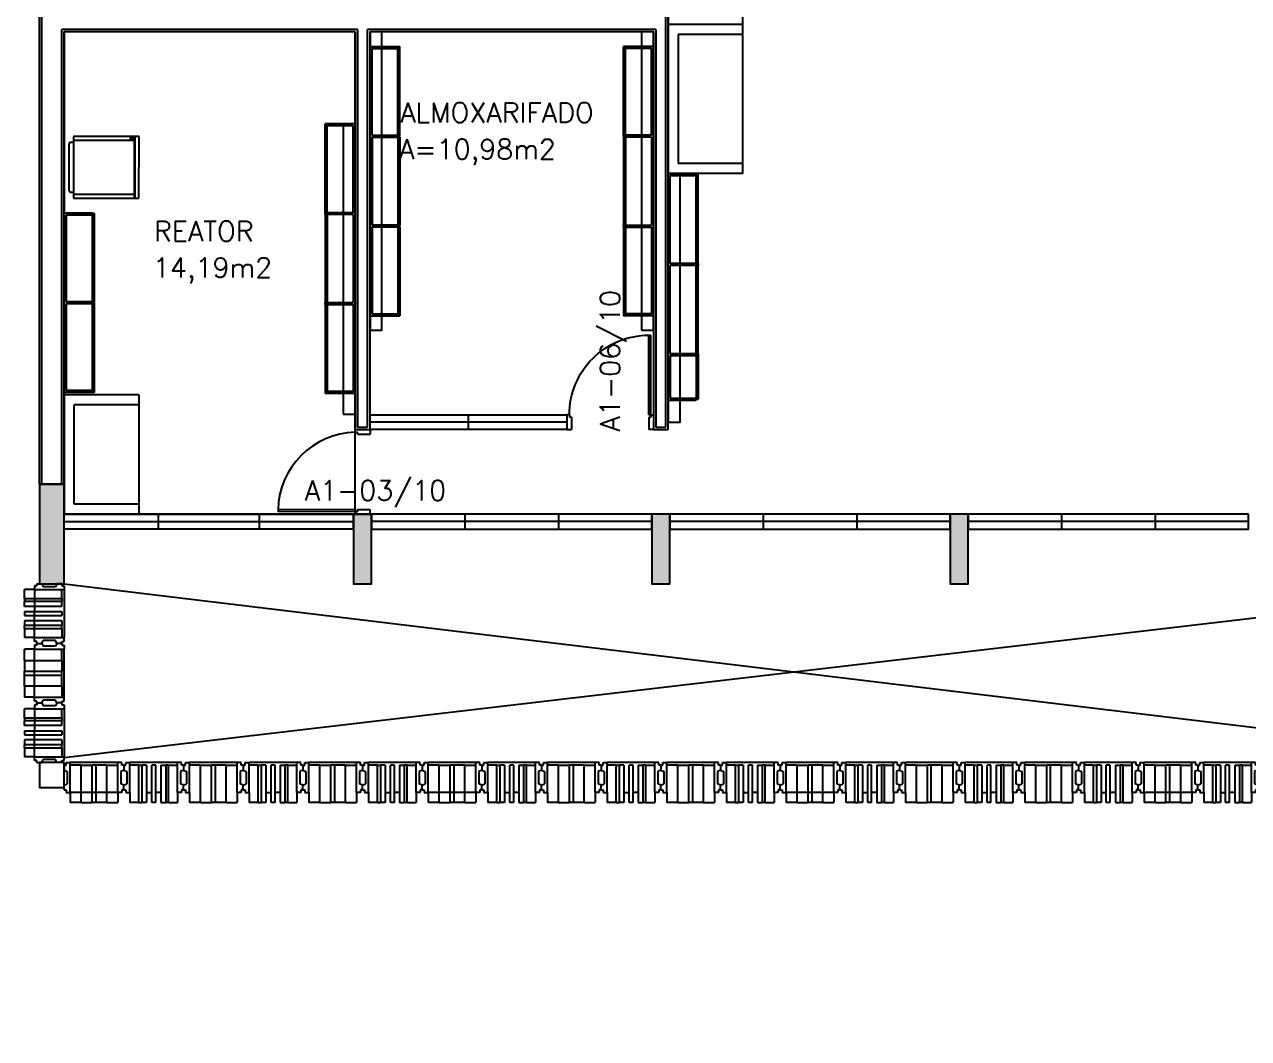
# Model space of a CAD drawing. Header units: inches. Extents: x -15 to 119, y -6 to 56.
# Drawn here: x -0.6 to 11.71, y -2.35 to 7.85 of the extents above; entities that cross this region are included whole.
import ezdxf

# ---------------------------------------------------------------- set-up
doc = ezdxf.new("R2010")
doc.units = ezdxf.units.IN
doc.header["$MEASUREMENT"] = 0
doc.header["$PDMODE"] = 1
doc.linetypes.add('HIDDEN', pattern=[9.525, 6.35, -3.175])
doc.layers.get('0').update_dxf_attribs({"linetype": 'CONTINUOUS'})
for name, color, linetype in [('ar-alv', 2, 'CONTINUOUS'), ('ar-armarioproj', 1, 'HIDDEN'), ('ar-brs', 1, 'CONTINUOUS'), ('ar-cap', 2, 'CONTINUOUS'), ('ar-castelo', 2, 'CONTINUOUS'), ('ar-copa', 1, 'CONTINUOUS'), ('ar-esq', 2, 'CONTINUOUS'), ('ar-estc', 3, 'CONTINUOUS'), ('ar-porta', 1, 'CONTINUOUS'), ('ar-reboco', 2, 'CONTINUOUS'), ('ar-xis', 1, 'CONTINUOUS'), ('brs-proj', 1, 'HIDDEN'), ('brs1', 2, 'CONTINUOUS'), ('brs2', 1, 'CONTINUOUS'), ('brs3', 1, 'CONTINUOUS'), ('brs4', 1, 'CONTINUOUS'), ('brs5', 1, 'CONTINUOUS'), ('cap01', 2, 'CONTINUOUS'), ('cap02', 1, 'CONTINUOUS'), ('cong', 7, 'CONTINUOUS'), ('COZ1', 1, 'CONTINUOUS'), ('COZ2', 1, 'CONTINUOUS'), ('ENDEREÇO', 2, 'CONTINUOUS'), ('esq-01', 3, 'CONTINUOUS'), ('esq-02', 2, 'CONTINUOUS'), ('estc-01', 3, 'CONTINUOUS'), ('h-estc', 8, 'CONTINUOUS'), ('mob1', 1, 'CONTINUOUS'), ('ptm', 2, 'CONTINUOUS'), ('ptm1', 1, 'CONTINUOUS')]:
    doc.layers.add(name, color=color, linetype=linetype)
doc.styles.add('UNB-100', font='simplex.shx', dxfattribs={"height": 0.2})

# ---------------------------------------------------------------- blocks, each defined once
blk = doc.blocks.new('plr01-01p')
at = {"layer": 'h-estc'}
blk.add_hatch(color=256, dxfattribs=at).paths.add_polyline_path([(0.09, 0.075), (-0.09, 0.075), (-0.09, -0.625), (0.09, -0.625)])
at = {"layer": 'cong'}
blk.add_point((0, 0), dxfattribs=at)
at = {"layer": 'estc-01'}
blk.add_lwpolyline([(-0.09, 0.075), (-0.09, -0.625), (0.09, -0.625), (0.09, 0.075)], close=True, dxfattribs=at)
blk = doc.blocks.new('esq02-01p')
at = {"layer": 'cong'}
blk.add_point((0, 0), dxfattribs=at)
at = {"layer": 'esq-01'}
for p, q in [((2.91, 0), (0.09, 0)), ((1.03, -0.075), (1.03, 0.075)), ((1.97, -0.075), (1.97, 0.075))]:
    blk.add_line(p, q, dxfattribs=at)
at = {"layer": 'esq-02'}
blk.add_lwpolyline([(2.91, -0.075), (0.09, -0.075), (0.09, 0.075), (2.91, 0.075)], close=True, dxfattribs=at)
blk = doc.blocks.new('plr01-02p')
at = {"layer": 'h-estc'}
blk.add_hatch(color=256, dxfattribs=at).paths.add_polyline_path([(0.125, 0.375), (-0.125, 0.375), (-0.125, -0.625), (0.125, -0.625)])
at = {"layer": 'cong'}
blk.add_point((0, 0), dxfattribs=at)
at = {"layer": 'estc-01'}
blk.add_lwpolyline([(-0.125, 0.375), (-0.125, -0.625), (0.125, -0.625), (0.125, 0.375)], close=True, dxfattribs=at)
blk = doc.blocks.new('esq03c-01p')
at = {"layer": 'cong'}
blk.add_point((0, 0), dxfattribs=at)
at = {"layer": 'esq-01'}
blk.add_line((-2.985, 0), (-0.075, 0), dxfattribs=at)
at = {"layer": 'esq-02'}
for p, q in [((-0.075, 0.075), (-2.985, 0.075)), ((-2.985, 0.075), (-2.985, -0.075)), ((-2.037, 0.075), (-2.037, -0.075)), ((-1.023, 0.075), (-1.023, -0.075)), ((-0.075, 0.075), (-0.075, -0.075)), ((-0.075, -0.075), (-2.985, -0.075))]:
    blk.add_line(p, q, dxfattribs=at)
blk = doc.blocks.new('brs01-01p-leste')
at = {"layer": 'brs1'}
for p, q in [((-3, 0.2), (-2.98, 0.2)), ((-3, 0.2), (-3, 0.15)), ((-3, 0.15), (-2.97, 0.137)), ((-2.98, 0.225), (-2.94, 0.225)), ((-2.98, 0.2), (-2.98, 0.225)), ((-2.97, 0.137), (-2.97, 0.013)), ((-2.94, -0.075), (-2.94, 0.225)), ((-2.42, 0.225), (-2.46, 0.225)), ((-2.46, -0.075), (-2.46, 0.225)), ((-2.4, 0.15), (-2.43, 0.137)), ((-2.43, 0.137), (-2.43, 0.013)), ((-2.42, 0.2), (-2.42, 0.225)), ((-2.4, 0.2), (-2.42, 0.2)), ((-2.4, 0.2), (-2.38, 0.2)), ((-2.4, 0.2), (-2.4, 0.15)), ((-2.4, 0.2), (-2.4, 0.15)), ((-2.4, 0.15), (-2.37, 0.137)), ((-2.38, 0.225), (-2.34, 0.225)), ((-2.38, 0.2), (-2.38, 0.225)), ((-2.37, 0.137), (-2.37, 0.013)), ((-2.34, -0.075), (-2.34, 0.225)), ((-1.82, 0.225), (-1.86, 0.225)), ((-1.86, -0.075), (-1.86, 0.225)), ((-1.8, 0.15), (-1.83, 0.137)), ((-1.83, 0.137), (-1.83, 0.013)), ((-1.82, 0.2), (-1.82, 0.225)), ((-1.8, 0.2), (-1.82, 0.2)), ((-1.8, 0.2), (-1.78, 0.2)), ((-1.8, 0.2), (-1.8, 0.15)), ((-1.8, 0.2), (-1.8, 0.15)), ((-1.8, 0.15), (-1.77, 0.137)), ((-1.78, 0.225), (-1.74, 0.225)), ((-1.78, 0.2), (-1.78, 0.225)), ((-1.77, 0.137), (-1.77, 0.013)), ((-1.74, -0.075), (-1.74, 0.225)), ((-1.22, 0.225), (-1.26, 0.225)), ((-1.26, -0.075), (-1.26, 0.225)), ((-1.2, 0.15), (-1.23, 0.137)), ((-1.23, 0.137), (-1.23, 0.013)), ((-1.22, 0.2), (-1.22, 0.225)), ((-1.2, 0.2), (-1.22, 0.2)), ((-1.2, 0.2), (-1.18, 0.2)), ((-1.2, 0.2), (-1.2, 0.15)), ((-1.2, 0.2), (-1.2, 0.15)), ((-1.2, 0.15), (-1.17, 0.137)), ((-1.18, 0.225), (-1.14, 0.225)), ((-1.18, 0.2), (-1.18, 0.225)), ((-1.17, 0.137), (-1.17, 0.013)), ((-1.14, -0.075), (-1.14, 0.225)), ((-0.62, 0.225), (-0.66, 0.225)), ((-0.66, -0.075), (-0.66, 0.225)), ((-0.6, 0.15), (-0.63, 0.137)), ((-0.63, 0.137), (-0.63, 0.013)), ((-0.62, 0.2), (-0.62, 0.225)), ((-0.6, 0.2), (-0.62, 0.2)), ((-0.6, 0.2), (-0.6, 0.15)), ((-0.6, 0.2), (-0.58, 0.2)), ((-0.6, 0.2), (-0.6, 0.15)), ((-0.6, 0.15), (-0.57, 0.137)), ((-0.58, 0.225), (-0.54, 0.225)), ((-0.58, 0.2), (-0.58, 0.225)), ((-0.57, 0.137), (-0.57, 0.013)), ((-0.54, -0.075), (-0.54, 0.225)), ((-0.02, 0.225), (-0.06, 0.225)), ((-0.06, -0.075), (-0.06, 0.225)), ((0, 0.15), (-0.03, 0.137)), ((-0.03, 0.137), (-0.03, 0.013)), ((-0.02, 0.2), (-0.02, 0.225)), ((0, 0.2), (-0.02, 0.2)), ((0, 0.2), (0, 0.15)), ((-3, 0), (-2.97, 0.013)), ((-2.4, 0), (-2.43, 0.013)), ((-2.4, 0), (-2.37, 0.013)), ((-1.8, 0), (-1.83, 0.013)), ((-1.8, 0), (-1.77, 0.013)), ((-1.2, 0), (-1.23, 0.013)), ((-1.2, 0), (-1.17, 0.013)), ((-0.6, 0), (-0.63, 0.013)), ((-0.6, 0), (-0.57, 0.013)), ((0, 0), (-0.03, 0.013)), ((-3, -0.05), (-3, 0)), ((-3, -0.05), (-2.98, -0.05)), ((-2.98, -0.05), (-2.98, -0.075)), ((-2.98, -0.075), (-2.94, -0.075)), ((-2.42, -0.075), (-2.46, -0.075)), ((-2.42, -0.05), (-2.42, -0.075)), ((-2.4, -0.05), (-2.42, -0.05)), ((-2.4, -0.05), (-2.4, 0)), ((-2.4, -0.05), (-2.4, 0)), ((-2.4, -0.05), (-2.38, -0.05)), ((-2.38, -0.05), (-2.38, -0.075)), ((-2.38, -0.075), (-2.34, -0.075)), ((-1.82, -0.075), (-1.86, -0.075)), ((-1.82, -0.05), (-1.82, -0.075)), ((-1.8, -0.05), (-1.82, -0.05)), ((-1.8, -0.05), (-1.8, 0)), ((-1.8, -0.05), (-1.8, 0)), ((-1.8, -0.05), (-1.78, -0.05)), ((-1.78, -0.05), (-1.78, -0.075)), ((-1.78, -0.075), (-1.74, -0.075)), ((-1.22, -0.075), (-1.26, -0.075)), ((-1.22, -0.05), (-1.22, -0.075)), ((-1.2, -0.05), (-1.22, -0.05)), ((-1.2, -0.05), (-1.2, 0)), ((-1.2, -0.05), (-1.2, 0)), ((-1.2, -0.05), (-1.18, -0.05)), ((-1.18, -0.05), (-1.18, -0.075)), ((-1.18, -0.075), (-1.14, -0.075)), ((-0.62, -0.075), (-0.66, -0.075)), ((-0.62, -0.05), (-0.62, -0.075)), ((-0.6, -0.05), (-0.62, -0.05)), ((-0.6, -0.05), (-0.6, 0)), ((-0.6, -0.05), (-0.6, 0)), ((-0.6, -0.05), (-0.58, -0.05)), ((-0.58, -0.05), (-0.58, -0.075)), ((-0.58, -0.075), (-0.54, -0.075)), ((-0.02, -0.075), (-0.06, -0.075)), ((-0.02, -0.05), (-0.02, -0.075)), ((0, -0.05), (-0.02, -0.05)), ((0, -0.05), (0, 0))]:
    blk.add_line(p, q, dxfattribs=at)
at = {"layer": 'brs2'}
for p, q in [((-2.94, 0.225), (-2.46, 0.225)), ((-2.34, 0.225), (-1.86, 0.225)), ((-2.229, 0.2), (-2.12, 0.2)), ((-1.971, 0.2), (-2.08, 0.2)), ((-1.74, 0.225), (-1.26, 0.225)), ((-1.14, 0.225), (-0.66, 0.225)), ((-1.029, 0.2), (-0.92, 0.2)), ((-0.771, 0.2), (-0.88, 0.2)), ((-0.54, 0.225), (-0.06, 0.225)), ((-2.772, -0.075), (-2.72, -0.075)), ((-2.628, -0.075), (-2.68, -0.075)), ((-1.572, -0.075), (-1.52, -0.075)), ((-1.428, -0.075), (-1.48, -0.075)), ((-0.372, -0.075), (-0.32, -0.075)), ((-0.228, -0.075), (-0.28, -0.075)), ((-2.229, -0.175), (-2.12, -0.175)), ((-1.971, -0.175), (-2.08, -0.175)), ((-1.029, -0.175), (-0.92, -0.175)), ((-0.771, -0.175), (-0.88, -0.175))]:
    blk.add_line(p, q, dxfattribs=at)
at = {"layer": 'brs3'}
for p, q in [((-2.82, 0.2), (-2.82, -0.175)), ((-2.772, 0.2), (-2.82, 0.2)), ((-2.772, 0.2), (-2.772, -0.175)), ((-2.628, 0.2), (-2.628, -0.175)), ((-2.628, 0.2), (-2.58, 0.2)), ((-2.58, 0.2), (-2.58, -0.175)), ((-2.12, -0.175), (-2.12, 0.2)), ((-2.12, 0.2), (-2.08, 0.2)), ((-2.08, -0.175), (-2.08, 0.2)), ((-1.62, 0.2), (-1.62, -0.175)), ((-1.572, 0.2), (-1.62, 0.2)), ((-1.572, 0.2), (-1.572, -0.175)), ((-1.428, 0.2), (-1.428, -0.175)), ((-1.428, 0.2), (-1.38, 0.2)), ((-1.38, 0.2), (-1.38, -0.175)), ((-0.92, -0.175), (-0.92, 0.2)), ((-0.92, 0.2), (-0.88, 0.2)), ((-0.88, -0.175), (-0.88, 0.2)), ((-0.42, 0.2), (-0.42, -0.175)), ((-0.372, 0.2), (-0.42, 0.2)), ((-0.372, 0.2), (-0.372, -0.175)), ((-0.228, 0.2), (-0.228, -0.175)), ((-0.228, 0.2), (-0.18, 0.2)), ((-0.18, 0.2), (-0.18, -0.175)), ((-2.772, -0.175), (-2.82, -0.175)), ((-2.628, -0.175), (-2.58, -0.175)), ((-2.12, -0.175), (-2.08, -0.175)), ((-1.572, -0.175), (-1.62, -0.175)), ((-1.428, -0.175), (-1.38, -0.175)), ((-0.92, -0.175), (-0.88, -0.175)), ((-0.372, -0.175), (-0.42, -0.175)), ((-0.228, -0.175), (-0.18, -0.175))]:
    blk.add_line(p, q, dxfattribs=at)
at = {"layer": 'brs4'}
for p, q in [((-2.85, 0.2), (-2.94, 0.2)), ((-2.85, -0.175), (-2.85, 0.2)), ((-2.85, 0.2), (-2.82, 0.2)), ((-2.72, -0.175), (-2.72, 0.2)), ((-2.72, 0.2), (-2.68, 0.2)), ((-2.68, -0.175), (-2.68, 0.2)), ((-2.55, 0.2), (-2.58, 0.2)), ((-2.55, 0.2), (-2.46, 0.2)), ((-2.55, -0.175), (-2.55, 0.2)), ((-2.229, 0.2), (-2.34, 0.2)), ((-2.229, -0.175), (-2.229, 0.2)), ((-1.971, 0.2), (-1.86, 0.2)), ((-1.971, -0.175), (-1.971, 0.2)), ((-1.65, 0.2), (-1.74, 0.2)), ((-1.65, -0.175), (-1.65, 0.2)), ((-1.65, 0.2), (-1.62, 0.2)), ((-1.52, -0.175), (-1.52, 0.2)), ((-1.52, 0.2), (-1.48, 0.2)), ((-1.48, -0.175), (-1.48, 0.2)), ((-1.35, 0.2), (-1.38, 0.2)), ((-1.35, 0.2), (-1.26, 0.2)), ((-1.35, -0.175), (-1.35, 0.2)), ((-1.029, 0.2), (-1.14, 0.2)), ((-1.029, -0.175), (-1.029, 0.2)), ((-0.771, 0.2), (-0.66, 0.2)), ((-0.771, -0.175), (-0.771, 0.2)), ((-0.45, 0.2), (-0.54, 0.2)), ((-0.45, -0.175), (-0.45, 0.2)), ((-0.45, 0.2), (-0.42, 0.2)), ((-0.32, -0.175), (-0.32, 0.2)), ((-0.32, 0.2), (-0.28, 0.2)), ((-0.28, -0.175), (-0.28, 0.2)), ((-0.15, 0.2), (-0.18, 0.2)), ((-0.15, 0.2), (-0.06, 0.2)), ((-0.15, -0.175), (-0.15, 0.2)), ((-2.94, -0.075), (-2.94, -0.175)), ((-2.46, -0.075), (-2.46, -0.175)), ((-2.34, -0.075), (-2.34, -0.175)), ((-1.86, -0.075), (-1.86, -0.175)), ((-1.74, -0.075), (-1.74, -0.175)), ((-1.26, -0.075), (-1.26, -0.175)), ((-1.14, -0.075), (-1.14, -0.175)), ((-0.66, -0.075), (-0.66, -0.175)), ((-0.54, -0.075), (-0.54, -0.175)), ((-0.06, -0.075), (-0.06, -0.175)), ((-2.85, -0.175), (-2.94, -0.175)), ((-2.85, -0.175), (-2.82, -0.175)), ((-2.72, -0.175), (-2.68, -0.175)), ((-2.55, -0.175), (-2.58, -0.175)), ((-2.55, -0.175), (-2.46, -0.175)), ((-2.229, -0.175), (-2.34, -0.175)), ((-1.971, -0.175), (-1.86, -0.175)), ((-1.65, -0.175), (-1.74, -0.175)), ((-1.65, -0.175), (-1.62, -0.175)), ((-1.52, -0.175), (-1.48, -0.175)), ((-1.35, -0.175), (-1.38, -0.175)), ((-1.35, -0.175), (-1.26, -0.175)), ((-1.029, -0.175), (-1.14, -0.175)), ((-0.771, -0.175), (-0.66, -0.175)), ((-0.45, -0.175), (-0.54, -0.175)), ((-0.45, -0.175), (-0.42, -0.175)), ((-0.32, -0.175), (-0.28, -0.175)), ((-0.15, -0.175), (-0.18, -0.175)), ((-0.15, -0.175), (-0.06, -0.175))]:
    blk.add_line(p, q, dxfattribs=at)
at = {"layer": 'cong'}
for p in [(-2.4, 0), (-1.8, 0), (-1.2, 0), (-0.6, 0), (0, 0)]:
    blk.add_point(p, dxfattribs=at)
blk = doc.blocks.new('BRS01-03C')
at = {"layer": 'brs-proj'}
blk.add_line((0.54, 0.075), (0.06, 0.075), dxfattribs=at)
at = {"layer": 'brs1'}
for p, q in [((0, 0.05), (0.02, 0.05)), ((0, 0.05), (0, 0)), ((0, 0), (0.03, -0.013)), ((0.02, 0.075), (0.06, 0.075)), ((0.02, 0.05), (0.02, 0.075)), ((0.06, 0.075), (0.06, -0.225)), ((0.54, 0.075), (0.54, -0.225)), ((0.58, 0.075), (0.54, 0.075)), ((0.6, 0), (0.57, -0.013)), ((0.58, 0.05), (0.58, 0.075)), ((0.6, 0.05), (0.58, 0.05)), ((0.6, 0.05), (0.6, 0)), ((0.03, -0.137), (0.03, -0.013)), ((0.57, -0.137), (0.57, -0.013)), ((0, -0.15), (0.03, -0.137)), ((0, -0.2), (0, -0.15)), ((0, -0.2), (0.02, -0.2)), ((0.02, -0.2), (0.02, -0.225)), ((0.02, -0.225), (0.06, -0.225)), ((0.58, -0.225), (0.54, -0.225)), ((0.6, -0.15), (0.57, -0.137)), ((0.58, -0.2), (0.58, -0.225)), ((0.6, -0.2), (0.58, -0.2)), ((0.6, -0.2), (0.6, -0.15))]:
    blk.add_line(p, q, dxfattribs=at)
at = {"layer": 'brs2'}
blk.add_line((0.54, -0.225), (0.06, -0.225), dxfattribs=at)
at = {"layer": 'brs3'}
for p, q in [((0.28, 0.175), (0.28, -0.2)), ((0.32, 0.175), (0.28, 0.175)), ((0.32, 0.175), (0.32, -0.2)), ((0.32, -0.2), (0.28, -0.2))]:
    blk.add_line(p, q, dxfattribs=at)
at = {"layer": 'brs4'}
for p, q in [((0.06, 0.075), (0.06, 0.175)), ((0.171, 0.175), (0.06, 0.175)), ((0.171, 0.175), (0.171, -0.2)), ((0.429, 0.175), (0.54, 0.175)), ((0.429, 0.175), (0.429, -0.2)), ((0.54, 0.075), (0.54, 0.175)), ((0.171, -0.2), (0.06, -0.2)), ((0.429, -0.2), (0.54, -0.2))]:
    blk.add_line(p, q, dxfattribs=at)
at = {"layer": 'brs4', "color": 1}
for p, q in [((0.171, 0.175), (0.28, 0.175)), ((0.429, 0.175), (0.32, 0.175)), ((0.171, -0.2), (0.28, -0.2)), ((0.429, -0.2), (0.32, -0.2))]:
    blk.add_line(p, q, dxfattribs=at)
at = {"layer": 'brs5'}
blk.add_line((0.54, 0.075), (0.06, 0.075), dxfattribs=at)
at = {"layer": 'cong'}
blk.add_point((0, 0), dxfattribs=at)
blk = doc.blocks.new('BRS01-02C')
at = {"layer": 'brs-proj'}
for p, q in [((0.06, 0.075), (0.228, 0.075)), ((0.28, 0.075), (0.32, 0.075)), ((0.54, 0.075), (0.372, 0.075))]:
    blk.add_line(p, q, dxfattribs=at)
at = {"layer": 'brs1'}
for p, q in [((0, 0.05), (0.02, 0.05)), ((0, 0.05), (0, 0)), ((0, 0), (0.03, -0.013)), ((0.02, 0.075), (0.06, 0.075)), ((0.02, 0.05), (0.02, 0.075)), ((0.06, 0.075), (0.06, -0.225)), ((0.54, 0.075), (0.54, -0.225)), ((0.58, 0.075), (0.54, 0.075)), ((0.6, 0), (0.57, -0.013)), ((0.58, 0.05), (0.58, 0.075)), ((0.6, 0.05), (0.58, 0.05)), ((0.6, 0.05), (0.6, 0)), ((0.03, -0.137), (0.03, -0.013)), ((0.57, -0.137), (0.57, -0.013)), ((0, -0.15), (0.03, -0.137)), ((0, -0.2), (0, -0.15)), ((0, -0.2), (0.02, -0.2)), ((0.02, -0.2), (0.02, -0.225)), ((0.02, -0.225), (0.06, -0.225)), ((0.58, -0.225), (0.54, -0.225)), ((0.6, -0.15), (0.57, -0.137)), ((0.58, -0.2), (0.58, -0.225)), ((0.6, -0.2), (0.58, -0.2)), ((0.6, -0.2), (0.6, -0.15))]:
    blk.add_line(p, q, dxfattribs=at)
at = {"layer": 'brs2'}
for p, q in [((0.228, 0.075), (0.28, 0.075)), ((0.372, 0.075), (0.32, 0.075)), ((0.54, -0.225), (0.06, -0.225))]:
    blk.add_line(p, q, dxfattribs=at)
at = {"layer": 'brs3'}
for p, q in [((0.18, -0.2), (0.18, 0.175)), ((0.228, 0.175), (0.18, 0.175)), ((0.228, -0.2), (0.228, 0.175)), ((0.372, -0.2), (0.372, 0.175)), ((0.372, 0.175), (0.42, 0.175)), ((0.42, -0.2), (0.42, 0.175)), ((0.228, -0.2), (0.18, -0.2)), ((0.372, -0.2), (0.42, -0.2))]:
    blk.add_line(p, q, dxfattribs=at)
at = {"layer": 'brs4'}
for p, q in [((0.06, 0.075), (0.06, 0.175)), ((0.15, 0.175), (0.06, 0.175)), ((0.15, 0.175), (0.15, -0.2)), ((0.28, 0.175), (0.28, -0.2)), ((0.32, 0.175), (0.28, 0.175)), ((0.32, 0.175), (0.32, -0.2)), ((0.45, 0.175), (0.54, 0.175)), ((0.45, 0.175), (0.45, -0.2)), ((0.54, 0.075), (0.54, 0.175)), ((0.15, -0.2), (0.06, -0.2)), ((0.32, -0.2), (0.28, -0.2)), ((0.45, -0.2), (0.54, -0.2))]:
    blk.add_line(p, q, dxfattribs=at)
at = {"layer": 'brs4', "color": 3}
for p, q in [((0.15, 0.175), (0.18, 0.175)), ((0.45, 0.175), (0.42, 0.175)), ((0.15, -0.2), (0.18, -0.2)), ((0.45, -0.2), (0.42, -0.2))]:
    blk.add_line(p, q, dxfattribs=at)
at = {"layer": 'cong'}
blk.add_point((0, 0), dxfattribs=at)
blk = doc.blocks.new('cp-02p')
at = {"layer": 'cap01'}
for p, q in [((-0.75, 0.6), (-0.75, 0.5)), ((-0.75, 0.6), (0, 0.6)), ((-0.75, 0.5), (-0.1, 0.5)), ((-0.725, 0.6), (0, 0.6)), ((-0.1, -0.5), (-0.1, 0.5)), ((0, -0.6), (0, 0.6)), ((-0.75, -0.5), (-0.1, -0.5)), ((-0.75, -0.5), (-0.75, -0.6)), ((-0.75, -0.6), (0, -0.6))]:
    blk.add_line(p, q, dxfattribs=at)
at = {"layer": 'cap02'}
blk.add_line((-0.75, 0.5), (-0.75, -0.5), dxfattribs=at)
at = {"layer": 'cong'}
blk.add_point((0, 0), dxfattribs=at)
blk = doc.blocks.new('pm-80-01p')
at = {"layer": 'cong'}
blk.add_point((0, 0), dxfattribs=at)
at = {"layer": 'ptm'}
for p, q in [((0.105, 0.075), (0.105, 0.875)), ((0.125, 0.875), (0.105, 0.875)), ((0.125, 0.075), (0.125, 0.875)), ((0.105, 0.075), (0.08, 0.075)), ((0.08, 0.075), (0.08, -0.075)), ((0.125, 0.075), (0.105, 0.075)), ((0.105, 0.075), (0.105, 0.05)), ((0.125, 0.05), (0.105, 0.05)), ((0.125, 0.05), (0.125, -0.075)), ((0.905, 0.05), (0.905, -0.075)), ((0.905, 0.05), (0.925, 0.05)), ((0.925, 0.075), (0.95, 0.075)), ((0.925, 0.075), (0.925, 0.05)), ((0.95, 0.075), (0.95, -0.075)), ((0.08, -0.075), (0.125, -0.075)), ((0.95, -0.075), (0.905, -0.075))]:
    blk.add_line(p, q, dxfattribs=at)
at = {"layer": 'ptm', "color": 1}
blk.add_arc((0.125, 0.075), 0.8, 360, 90, dxfattribs=at)
blk = doc.blocks.new('esq17d-01p')
at = {"layer": 'cong'}
blk.add_point((0.1, 0), dxfattribs=at)
blk.add_point((0.1, 0), dxfattribs=at)
at = {"layer": 'esq-01'}
for p, q in [((1.18, 0.075), (1.18, -0.075)), ((2.17, 0), (0.19, 0))]:
    blk.add_line(p, q, dxfattribs=at)
at = {"layer": 'esq-02'}
blk.add_lwpolyline([(2.17, 0.075), (0.19, 0.075), (0.19, -0.075), (2.17, -0.075), (2.17, 0.075)], close=True, dxfattribs=at)
at = {"layer": 'ptm', "rotation": 180}
blk.add_blockref('pm-80-01p', (3.12, 0), dxfattribs=at)
blk = doc.blocks.new('pm-80-02p')
at = {"layer": 'cong'}
blk.add_point((0, 0), dxfattribs=at)
at = {"layer": 'ptm'}
for p, q in [((0.105, 0.075), (0.104, 0.85)), ((0.124, 0.85), (0.104, 0.85)), ((0.125, 0.075), (0.124, 0.85)), ((0.105, 0.075), (0.08, 0.075)), ((0.08, 0.075), (0.08, -0.075)), ((0.125, 0.075), (0.105, 0.075)), ((0.105, 0.075), (0.105, 0.05)), ((0.125, 0.05), (0.105, 0.05)), ((0.125, 0.05), (0.125, -0.075)), ((0.885, 0.05), (0.885, -0.075)), ((0.885, 0.05), (0.905, 0.05)), ((0.905, 0.075), (0.93, 0.075)), ((0.905, 0.075), (0.905, 0.05)), ((0.93, 0.075), (0.93, -0.075)), ((0.08, -0.075), (0.125, -0.075)), ((0.93, -0.075), (0.885, -0.075))]:
    blk.add_line(p, q, dxfattribs=at)
at = {"layer": 'ptm1', "color": 1}
blk.add_arc((0.105, 0.05), 0.8, 1.7908, 88.6113, dxfattribs=at)
blk = doc.blocks.new('cp-01p')
at = {"layer": 'cap01'}
for p, q in [((-0.75, 0.75), (-0.75, 0.65)), ((-0.75, 0.75), (0, 0.75)), ((-0.725, 0.75), (0, 0.75)), ((0, -0.75), (0, 0.75)), ((-0.75, 0.65), (-0.1, 0.65)), ((-0.1, -0.65), (-0.1, 0.65)), ((-0.75, -0.65), (-0.1, -0.65)), ((-0.75, -0.65), (-0.75, -0.75)), ((-0.75, -0.75), (0, -0.75))]:
    blk.add_line(p, q, dxfattribs=at)
at = {"layer": 'cap02'}
blk.add_line((-0.75, 0.65), (-0.75, -0.65), dxfattribs=at)
blk = doc.blocks.new('GLDR-01P')
at = {"layer": 'COZ1', "color": 2}
for p, q in [((310, -65), (-310, -65)), ((-310, -65), (-310, -725)), ((310, -725), (310, -65)), ((-310, -725), (310, -725))]:
    blk.add_line(p, q, dxfattribs=at)
at = {"layer": 'COZ2', "color": 2}
for p, q in [((-270, -65), (-270, -680)), ((-250, -40), (-250, -65)), ((230, -20), (-230, -20)), ((250, -65), (250, -40)), ((270, -680), (270, -65)), ((-310, -680), (310, -680)), ((-310, -685), (310, -685)), ((270, -640), (310, -640))]:
    blk.add_line(p, q, dxfattribs=at)
blk.add_circle((290, -660), 9.23, dxfattribs=at)
for centre, start, end in [((-230, -40), 90, 180), ((230, -40), 0, 90)]:
    blk.add_arc(centre, 20, start, end, dxfattribs=at)
blk = doc.blocks.new('mob-ar2')
at = {"layer": 'ar-armarioproj'}
for p, q in [((-0.9025, 0.3), (-0.9025, 0)), ((-0.0025, 0.3), (-0.9025, 0.3)), ((-0.8825, 0.28), (-0.9025, 0.28)), ((-0.01, 0.28), (-0.8925, 0.28)), ((-0.8825, 0.28), (-0.8825, 0.02)), ((-0.4525, 0.28), (-0.4525, 0.3)), ((-0.01, 0.28), (-0.01, 0.02)), ((-0.01, 0.28), (0.01, 0.28)), ((-0.0025, 0.28), (-0.0025, 0.3)), ((0.9025, 0.3), (0.0025, 0.3)), ((0.0025, 0.28), (0.0025, 0.3)), ((0.01, 0.28), (0.01, 0.02)), ((0.8925, 0.28), (0.01, 0.28)), ((0.4525, 0.28), (0.4525, 0.3)), ((0.8825, 0.28), (0.8825, 0.02)), ((0.8825, 0.28), (0.9025, 0.28)), ((0.9025, 0.28), (0.9025, 0.3)), ((0.9025, 0.28), (0.9025, 0)), ((-0.01, 0.02), (-0.8825, 0.02)), ((0.01, 0), (-0.01, 0)), ((0.8825, 0.02), (0.01, 0.02)), ((-0.01, 0), (-0.9025, 0)), ((0.8825, 0), (0.01, 0)), ((0.9025, 0), (0.8825, 0))]:
    blk.add_line(p, q, dxfattribs=at)
at = {"layer": 'cong'}
blk.add_point((0, 0), dxfattribs=at)
blk = doc.blocks.new('mob-ar6')
at = {"layer": 'ar-armarioproj'}
for p, q in [((-0.48, 0.28), (-1.3925, 0.28)), ((-1.3925, 0), (-1.3925, 0.28)), ((-0.49, 0.3), (-1.3825, 0.3)), ((-1.3825, 0.28), (-1.3825, 0.3)), ((-1.3725, 0.02), (-1.3725, 0.28)), ((-0.9325, 0.28), (-0.9325, 0.3)), ((-0.49, 0.3), (-0.4825, 0.3)), ((-0.49, 0.28), (-0.49, 0.02)), ((-0.4825, 0.28), (-0.4825, 0.3)), ((0.425, 0.28), (-0.48, 0.28)), ((-0.4775, 0.3), (-0.47, 0.3)), ((-0.4775, 0.28), (-0.4775, 0.3)), ((0.415, 0.3), (-0.47, 0.3)), ((-0.47, 0.28), (-0.47, 0.02)), ((-0.0275, 0.28), (-0.0275, 0.3)), ((0.415, 0.3), (0.4225, 0.3)), ((0.415, 0.02), (0.415, 0.28)), ((0.4225, 0.28), (0.4225, 0.3)), ((0.425, 0.28), (0.8875, 0.28)), ((0.4275, 0.28), (0.4275, 0.3)), ((0.4275, 0.3), (0.435, 0.3)), ((0.435, 0.3), (0.8675, 0.3)), ((0.435, 0.02), (0.435, 0.28)), ((0.8675, 0.3), (0.8775, 0.3)), ((0.8675, 0.02), (0.8675, 0.28)), ((0.8775, 0.28), (0.8775, 0.3)), ((0.8875, 0), (0.8875, 0.28)), ((-0.49, 0.02), (-1.3725, 0.02)), ((0.415, 0.02), (-0.47, 0.02)), ((0.435, 0.02), (0.8675, 0.02)), ((0.8875, 0), (-1.3925, 0))]:
    blk.add_line(p, q, dxfattribs=at)
at = {"layer": 'cong'}
blk.add_point((-0.025, 0), dxfattribs=at)
blk = doc.blocks.new('mob-ar3')
at = {"layer": 'ar-armarioproj'}
for p, q in [((-1.3825, 0), (-1.3825, 0.3)), ((-0.49, 0.3), (-1.3825, 0.3)), ((-1.3825, 0.28), (-1.3825, 0.3)), ((-1.3825, 0.28), (-1.3825, 0.3)), ((-0.48, 0.28), (-1.3825, 0.28)), ((-1.3625, 0.02), (-1.3625, 0.28)), ((-0.9325, 0.28), (-0.9325, 0.3)), ((-0.49, 0.3), (-0.4825, 0.3)), ((-0.49, 0.28), (-0.49, 0.02)), ((-0.4825, 0.28), (-0.4825, 0.3)), ((0.425, 0.28), (-0.48, 0.28)), ((-0.4775, 0.3), (-0.47, 0.3)), ((-0.4775, 0.28), (-0.4775, 0.3)), ((0.415, 0.3), (-0.47, 0.3)), ((-0.47, 0.28), (-0.47, 0.02)), ((-0.0275, 0.28), (-0.0275, 0.3)), ((0.415, 0.3), (0.4225, 0.3)), ((0.415, 0.02), (0.415, 0.28)), ((0.4225, 0.28), (0.4225, 0.3)), ((0.425, 0.28), (1.3275, 0.28)), ((0.4275, 0.28), (0.4275, 0.3)), ((0.4275, 0.3), (0.435, 0.3)), ((0.435, 0.3), (1.3075, 0.3)), ((0.435, 0.02), (0.435, 0.28)), ((0.8775, 0.28), (0.8775, 0.3)), ((1.3075, 0.3), (1.3275, 0.3)), ((1.3075, 0.02), (1.3075, 0.28)), ((1.3275, 0), (1.3275, 0.3)), ((-0.49, 0.02), (-1.3625, 0.02)), ((0.415, 0.02), (-0.47, 0.02)), ((0.435, 0.02), (1.3075, 0.02)), ((1.3275, 0), (-1.3825, 0))]:
    blk.add_line(p, q, dxfattribs=at)
at = {"layer": 'cong'}
blk.add_point((-0.025, 0), dxfattribs=at)

msp = doc.modelspace()

# ---------------------------------------------------------------- linework, layer by layer
msp.add_point((-0.2, -2.35))
at = {"layer": 'ar-alv'}
for p, q in [((5.85, 3.8), (5.85, 11.9)), ((-0.425, 3.225), (-0.425, 8.925)), ((-0.225, 3.225), (-0.225, 7.8)), ((2.75, 7.8), (-0.225, 7.8)), ((2.75, 7.8), (2.75, 3.8)), ((2.85, 3.8), (2.85, 7.8)), ((5.75, 7.8), (2.85, 7.8)), ((5.75, 7.8), (5.75, 3.8)), ((2.75, 3.8), (2.85, 3.8)), ((5.75, 3.8), (5.85, 3.8)), ((-0.45, 3.225), (-0.2, 3.225)), ((-0.45, 3.225), (-0.2, 3.225))]:
    msp.add_line(p, q, dxfattribs=at)
at = {"layer": 'ar-castelo'}
for points in [[(2.875, 4.775), (2.995, 4.775), (2.995, 7.775), (2.875, 7.775)], [(5.606, 4.775), (5.726, 4.775), (5.726, 7.775), (5.606, 7.775)], [(2.605, 3.93), (2.725, 3.93), (2.725, 6.85), (2.605, 6.85)], [(5.875, 3.85), (5.995, 3.85), (5.995, 6.35), (5.875, 6.35)]]:
    msp.add_lwpolyline(points, close=True, dxfattribs=at)
at = {"layer": 'ar-estc'}
msp.add_lwpolyline([(-0.2, 0.425), (-0.45, 0.425), (-0.45, 0.175), (-0.2, 0.175)], close=True, dxfattribs=at)
at = {"layer": 'ar-reboco'}
for p, q in [((5.875, 3.775), (5.875, 11.925)), ((-0.45, 3.225), (-0.45, 8.925)), ((-0.2, 3.225), (-0.2, 7.775)), ((-0.2, 3.225), (-0.2, 7.775)), ((2.725, 7.775), (-0.2, 7.775)), ((2.725, 7.775), (2.725, 3.775)), ((2.875, 3.775), (2.875, 7.775)), ((5.726, 7.775), (2.875, 7.775)), ((5.725, 7.775), (5.725, 3.775)), ((2.725, 3.775), (2.875, 3.775)), ((5.725, 3.775), (5.875, 3.775))]:
    msp.add_line(p, q, dxfattribs=at)
at = {"layer": 'ar-xis'}
for p, q in [((14.71, 2.225), (-0.2, 0.475)), ((-0.2, 2.225), (14.71, 0.425))]:
    msp.add_line(p, q, dxfattribs=at)
at = {"layer": 'brs-proj', "linetype": 'ByBlock'}
msp.add_lwpolyline([(2.725, 7.775), (-0.2, 7.775), (-0.2, 2.925), (2.725, 2.925)], close=True, dxfattribs=at)

# ---------------------------------------------------------------- block references
at = {"rotation": 90}
msp.add_blockref('pm-80-02p', (2.8, 2.845), dxfattribs=at)
at = {"layer": 'ar-alv'}
msp.add_blockref('plr01-02p', (-0.325, 2.85), dxfattribs=at)
at = {"layer": 'ar-armarioproj', "rotation": 270}
msp.add_blockref('mob-ar6', (5.875, 4.957), dxfattribs=at)
at = {"layer": 'ar-armarioproj', "xscale": -1, "rotation": 270}
msp.add_blockref('mob-ar2', (-0.2, 5.05), dxfattribs=at)
at = {"layer": 'ar-brs', "rotation": 90}
for p in [(-0.425, 1.625), (-0.425, 0.425)]:
    msp.add_blockref('BRS01-02C', p, dxfattribs=at)
at = {"layer": 'ar-brs', "xscale": -1}
for p, rotation in [((-0.425, 1.625), 90), ((-0.2, 0.2), 180), ((3.4, 0.2), 180), ((7, 0.2), 180), ((10.6, 0.2), 180)]:
    msp.add_blockref('BRS01-03C', p, dxfattribs=dict(at, rotation=rotation))
for p in [(0.4, 0.2), (4, 0.2), (7.6, 0.2), (11.2, 0.2)]:
    msp.add_blockref('brs01-01p-leste', p, dxfattribs=at)
at = {"layer": 'ar-cap', "rotation": 180}
for p in [(5.875, 8.6), (5.875, 7.1)]:
    msp.add_blockref('cp-01p', p, dxfattribs=at)
at = {"layer": 'ar-cap', "xscale": -1}
msp.add_blockref('cp-02p', (-0.2, 3.525), dxfattribs=at)
at = {"layer": 'ar-copa', "xscale": 0.001000000000004775, "yscale": 0.001000000000004775, "zscale": 0.001000000000004775, "rotation": 89.93053270430131}
msp.add_blockref('GLDR-01P', (-0.173, 6.414), dxfattribs=at)
at = {"layer": 'ar-esq', "xscale": -1, "rotation": 180}
for name, p in [('esq03c-01p', (2.785, 2.85)), ('esq02-01p', (2.8, 2.85)), ('esq02-01p', (5.8, 2.85)), ('esq02-01p', (8.8, 2.85))]:
    msp.add_blockref(name, p, dxfattribs=at)
at = {"layer": 'ar-estc'}
for p in [(2.8, 2.85), (5.8, 2.85), (8.8, 2.85)]:
    msp.add_blockref('plr01-01p', p, dxfattribs=at)
at = {"layer": 'ar-porta', "xscale": -1, "rotation": 179.9999999999995}
msp.add_blockref('esq17d-01p', (2.685, 3.85), dxfattribs=at)
at = {"layer": 'mob1', "xscale": -1, "rotation": 269.9999999999996}
msp.add_blockref('mob-ar3', (2.875, 6.302), dxfattribs=at)
at = {"layer": 'mob1'}
for p, rotation in [((5.725, 6.302), 90.00000000000031), ((2.725, 5.522), 90)]:
    msp.add_blockref('mob-ar3', p, dxfattribs=dict(at, rotation=rotation))

# ---------------------------------------------------------------- texts
at = {"layer": 'ENDEREÇO', "style": 'UNB-100'}
for s, p in [('ALMOXARIFADO', (3.179, 6.863)), ('A=10,98m2', (3.167, 6.496)), ('REATOR', (0.702, 5.671)), ('14,19m2', (0.691, 5.304)), ('A1-03/10', (2.218, 3.063))]:
    msp.add_text(s, height=0.2, dxfattribs=at).set_placement(p)
msp.add_text('A1-06/10', height=0.2, rotation=90, dxfattribs=at).set_placement((5.389, 3.757))

doc.saveas('drawing.dxf')
